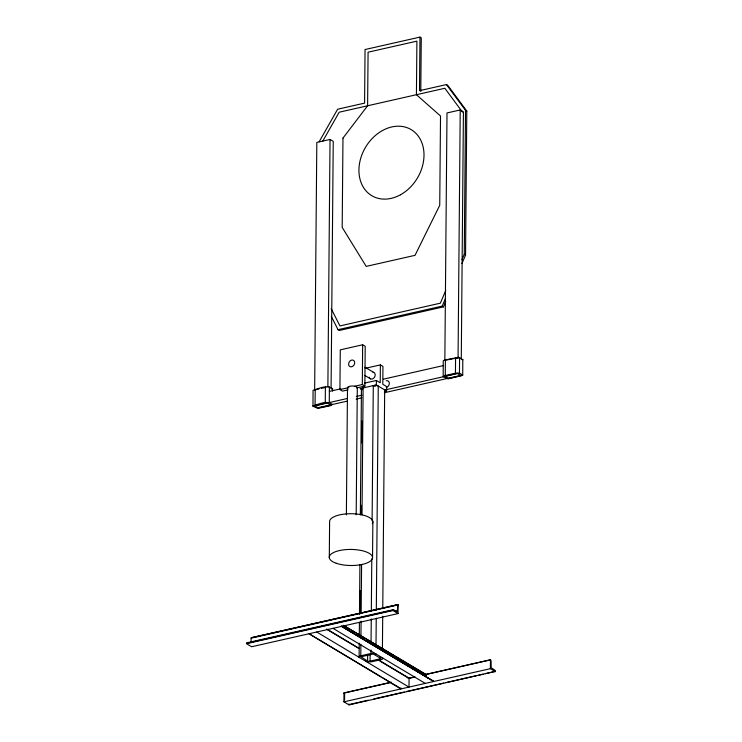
<?xml version="1.0" encoding="UTF-8"?>
<svg xmlns="http://www.w3.org/2000/svg" width="742" height="742" viewBox="0 0 742 742"><rect width="100%" height="100%" fill="white"/><g stroke="black" fill="none" stroke-linecap="round" stroke-linejoin="round"><path stroke-width="1.11" d="M246.502 643.694L246.632 642.869L393.399 609.655L397.267 611.64L397.953 604.526L398.092 613.578L251.631 646.755L246.502 643.694L392.963 610.518L398.092 613.578M251.019 642.155L251.186 637.73L397.953 604.526M308.589 633.482L400.865 688.938L401.079 688.001M312.994 406.254L312.929 405.874C318.967 404.316 326.795 399.78 332.472 404.473L330.375 405.744L317.771 408.369L312.994 406.254L313.059 390.246C319.106 388.687 326.934 384.152 332.602 388.854L331.906 389.698M314.654 389.726L316.815 142.436L330.042 139.44L333.241 141.351L331.08 388.65M315.081 404.984L315.22 389.355M325.256 402.683L325.386 387.055M327.881 386.73L330.042 139.44M329.402 386.934L329.262 402.563L347.312 398.482M329.3 557.622L329.606 521.904A21.639 8.032 0.5 0 1 353.22 513.77A21.639 8.032 0.5 0 1 372.336 523.694M332.583 391.08L332.602 388.854M348.091 389.847L342.489 391.117L339.929 389.587L340.272 349.853L362.652 344.789L365.212 346.319L364.869 386.053L357.041 387.825M425.101 674.543L490.453 659.74L491.083 660.872L491.213 667.717L495.081 670.36L495.498 671.362L349.037 704.9L343.908 701.839L343.991 692.907L391.303 682.195M344.566 699.994L344.622 694.039L343.991 692.907M346.384 514.865L347.497 387.853M349.037 704.9L348.916 703.926M356.197 514.8L357.31 387.788M359.109 656.976L359.23 643.119M359.304 635.031L359.416 622.334M359.49 614.246L359.916 564.597M360.352 514.948L361.447 389.096M360.037 613.764L360.241 590.669M360.909 514.466L360.983 505.228M361.53 442.872L361.725 420.937M364.869 386.053L362.309 384.523L362.652 344.789M359.657 657.644A3.627 1.345 0.5 0 1 360.788 655.798L360.89 644.251M360.955 636.172L361.085 621.165M361.159 613.077L361.586 564.579M362.013 514.929L363.126 387.918A3.627 1.345 0.5 0 0 361.994 389.754M367.596 661.122L360.955 656.791L373.282 653.999L381.045 658.627L368.718 661.419L367.596 661.122L367.642 655.344M370.082 661.345L370.137 654.416M360.788 655.798L370.954 653.498L370.991 650.029M371.056 641.951L371.26 618.856M371.334 610.777L371.779 558.819M372.113 520.708L373.291 385.617A3.627 1.345 0.5 0 1 378.272 386.072L376.315 610.072M372.54 557.325L372.855 521.607M365.194 368.338L380.386 364.897L382.946 366.427L382.798 384.282L386.638 386.582L386.601 391.043L376.342 384.922L376.389 380.46L364.452 383.16M376.008 644.715L376.24 618.16M380.386 364.897L380.229 382.751L376.389 380.46M380.247 659.044L380.266 656.735M382.418 648.545L382.705 616.212M382.77 608.125L384.681 389.893A3.627 1.345 0.5 0 1 384.81 391.238M392.963 610.518L393.399 609.655M319.162 141.759L337.629 109.222L364.582 103.119L365.055 49.538L419.972 37.1L419.508 90.672L446.461 84.569L447.741 85.339L466.801 111.096L465.549 255.081L461.941 263.54M420.788 91.442L421.261 37.861L419.972 37.1M426.344 676.982L426.168 674.515L344.325 625.831M433.421 681.202L341.135 626.109L433.421 681.202L342.442 626.702M444.848 360.241L446.999 112.951L460.226 109.955L463.425 111.866L461.274 359.156M462.795 359.369L462.72 375.369L447.964 378.884L443.178 376.769L445.265 375.498L445.404 359.87L458.695 357.264L462.86 359.749M445.265 375.498L455.44 373.198L455.579 357.57M458.055 358.405L460.226 109.955M462.656 374.988L459.456 373.078L459.586 357.449M462.016 259.607L464.269 254.32L465.522 110.335L446.461 84.569M495.498 671.733L490.369 668.672L490.453 659.74M314.515 405.902L326.953 402.813L330.83 405.132L318.513 407.915L314.515 405.902L327.741 402.915M444.708 376.417L457.137 373.328L461.023 375.647L448.697 378.429L444.708 376.417L457.925 373.421M445.794 290.41L440.349 303.181L339.947 325.923L331.182 308.616M331.303 316.389L338.046 329.689L442.195 306.103L445.348 298.711M338.046 329.689L339.326 330.459L443.475 306.873L445.729 301.586M322.779 141.11L339.187 112.209L444.848 88.279L462.461 112.079M315.981 623.484L316.463 623.15M408.267 678.568L408.749 678.244M314.766 389.977L319.088 388.882M445.404 359.87L443.252 360.76L443.178 376.769L385.654 389.791M321.351 388.363L325.868 387.343M445.886 360.158L458.064 357.802M329.365 391.405L340.643 388.845M383.503 379.143L443.28 365.602M339.929 389.587L348.879 387.556M354.472 386.294L362.309 384.523M376.342 384.922L360.074 388.613L361.938 389.726M356.336 396.432L361.975 395.161M384.43 391.535L386.601 391.043M317.724 407.822L330.941 404.826M332.472 404.473L347.126 401.153M356.151 399.113L361.79 397.833M384.347 392.731L446.387 378.68M447.908 378.337L461.134 375.341M398.166 604.647L251.492 637.693M251.056 638.185L397.517 605.018M246.502 643.323L392.963 610.147M395.217 611.473L397.471 610.963M408.202 678.364L414.963 676.834M344.195 693.037L390.394 682.575M408.415 678.494L414.045 677.214M425.314 674.663L490.657 659.861M343.908 701.839L490.369 668.672M350.168 704.279L368.19 700.198M373.829 698.918L404.242 692.026M406.495 691.516L443.679 683.094M445.933 682.584L476.345 675.702M478.599 675.192L483.107 674.163M485.361 673.653L495.498 671.362M455.44 373.198L459.456 373.078M374.256 386.192L375.619 386.118M366.066 661.465L371.037 661.92L381.212 659.619A3.627 1.345 0.5 0 0 382.343 657.783M465.522 110.335L466.801 111.096M464.269 254.32L465.549 255.081M442.195 306.103L443.475 306.873M364.934 367.179L373.727 372.419M364.758 375.415L370.62 378.912M343.017 625.237L426.362 674.997M344.984 626.498L349.936 629.466M351.921 630.644L354.899 632.425M356.883 633.612L364.823 638.352M366.808 639.53L388.641 652.561M390.626 653.748L393.603 655.529M395.588 656.707L425.352 674.478M332.991 628.326L425.277 683.41M326.721 629.003L359.471 648.545M378.318 659.805L409.083 678.169L409 687.101L316.723 632.008M327.38 629.67L358.136 648.035M379.969 661.066L407.757 677.65M309.581 634.076L381.026 676.723M383.011 677.91L400.865 688.567M372.985 372.252A3.608 2.829 -59.2 0 1 374.311 377.548A3.608 2.829 -59.2 0 1 369.219 377.205M386.304 380.739A3.608 2.829 -59.2 0 1 389.318 383.391A3.608 2.829 -59.2 0 1 386.239 387.435M370.954 653.498A3.627 1.345 0.5 0 1 375.934 653.952M347.71 388.326A4.906 1.827 0.5 0 1 352.209 385.998A4.906 1.827 0.5 0 1 357.19 388.261M342.971 138.086L342.192 227.386L366.205 266.397L415.028 255.331L439.737 205.293L440.516 115.993L416.429 94.716L416.893 41.144L368.078 52.2L367.605 105.772L342.971 138.086M352.422 366.483A3.608 2.829 -59.2 0 0 353.841 360.566A3.608 2.829 -59.2 0 0 348.721 363.228A3.608 2.829 -59.2 0 0 352.422 366.483M400.522 194.756A38.473 30.162 -59.2 0 0 414.017 131.612A38.473 30.162 -59.2 0 0 359.87 161.626A38.473 30.162 -59.2 0 0 400.522 194.756M336.219 563.261A21.639 8.032 0.5 0 0 372.02 559.412A21.639 8.032 0.5 0 0 344.511 549.748A21.639 8.032 0.5 0 0 336.219 563.261"/></g></svg>
